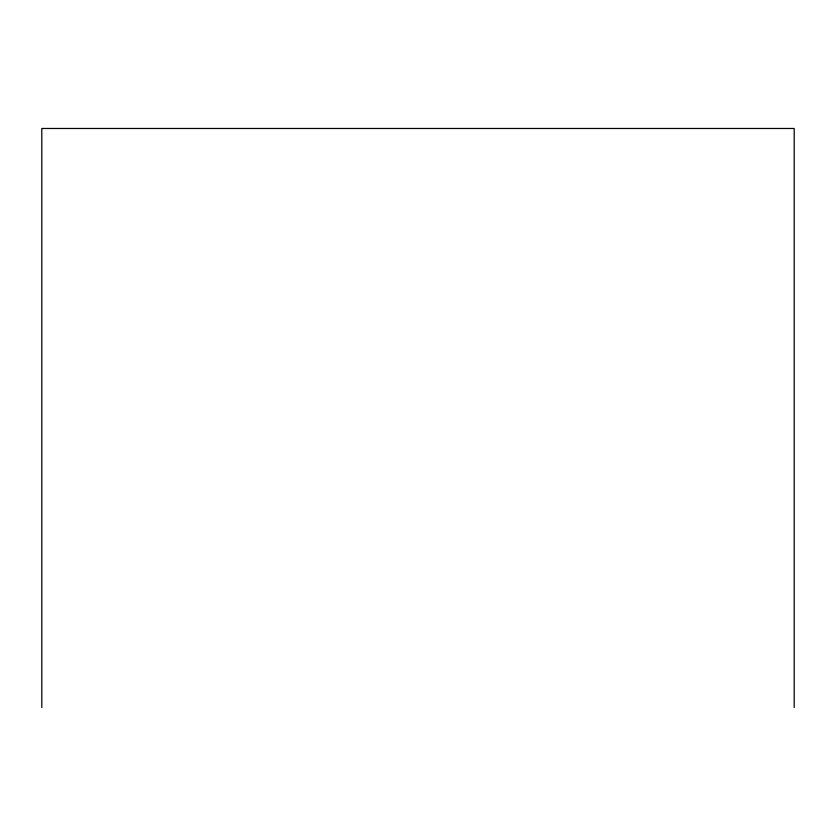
<?xml version="1.0" encoding="UTF-8"?>
<svg xmlns="http://www.w3.org/2000/svg" width="836" height="836" viewBox="0 0 836 836"><rect width="100%" height="100%" fill="white"/><g stroke="black" fill="none" stroke-linecap="round" stroke-linejoin="round"><path stroke-width="1.25" d="M794.2 707.528L794.2 128.472L41.8 128.472L41.8 707.528"/></g></svg>
